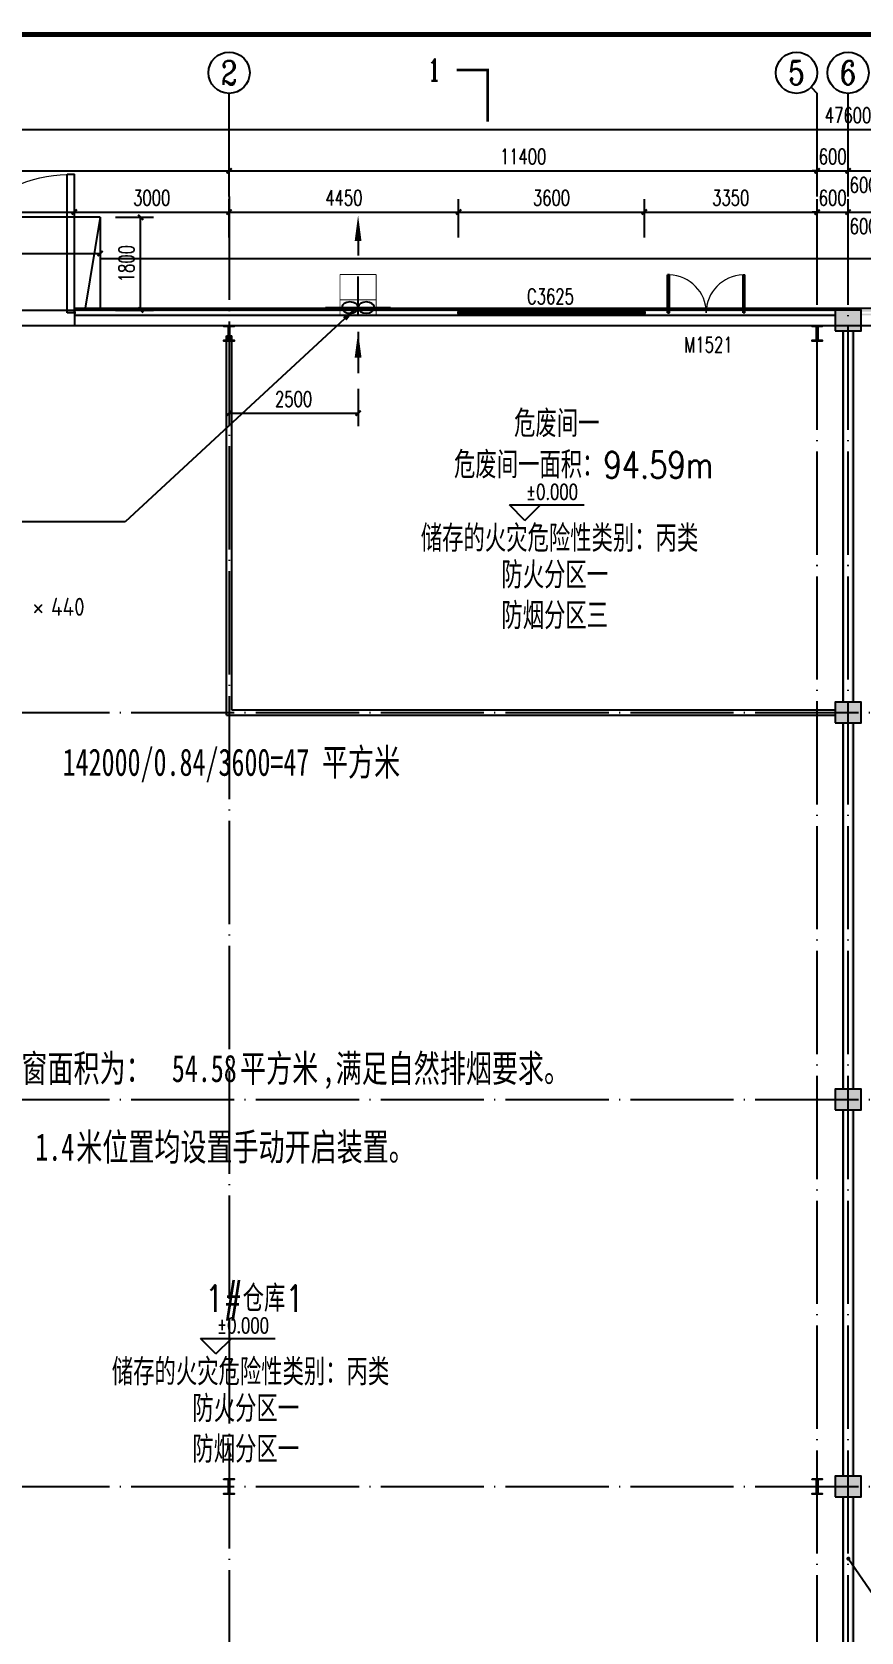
# Model space of a CAD drawing. Extents: x 4689302 to 7068445, y -422737 to 2032183.
# Drawn here: x 4708026 to 4724098, y -395295 to -364287 of the extents above; entities that cross this region are included whole.
import ezdxf
from ezdxf.enums import TextEntityAlignment as Align

# ---------------------------------------------------------------- set-up
doc = ezdxf.new("R2010")
doc.units = 0
doc.header["$LTSCALE"] = 1000
doc.header["$MEASUREMENT"] = 0
doc.linetypes.add('CENTER2', pattern=[1.125, 0.75, -0.125, 0.125, -0.125])
doc.linetypes.add('DOTE', pattern=[2.42, 2, -0.2, 0.02, -0.2])
doc.layers.get('0').update_dxf_attribs({"linetype": 'CONTINUOUS'})
doc.layers.get('Defpoints').update_dxf_attribs({"linetype": 'CONTINUOUS'})
doc.layers.add('_0', color=7, linetype='CONTINUOUS', lineweight=25)
for name, color, linetype in [('AXIS', 3, 'CONTINUOUS'), ('AXIS_TEXT', 7, 'CONTINUOUS'), ('COLUMN', 9, 'CONTINUOUS'), ('DIM_ELEV', 3, 'CONTINUOUS'), ('DIM_LEAD', 3, 'CONTINUOUS'), ('DIM_SYMB', 3, 'CONTINUOUS'), ('DOTE', 252, 'CONTINUOUS'), ('DUCT-排烟中心线', 5, 'CENTER2'), ('DUCT-排烟管', 2, 'CONTINUOUS'), ('DUCT-送风标注', 3, 'CONTINUOUS'), ('Prof', 2, 'CONTINUOUS'), ('PUB_DIM', 3, 'CONTINUOUS'), ('PUB_HATCH', 8, 'CONTINUOUS'), ('PUB_TEXT', 7, 'CONTINUOUS'), ('PUB_TITLE', 4, 'CONTINUOUS'), ('PUB_WALL', 9, 'CONTINUOUS'), ('STAIR', 251, 'CONTINUOUS'), ('TH_DIM', 3, 'CONTINUOUS'), ('TH_TEXT', 7, 'CONTINUOUS'), ('WALL', 251, 'CONTINUOUS'), ('WALL-MOVE', 6, 'CONTINUOUS'), ('WINDOW', 4, 'CONTINUOUS'), ('WINDOW_TEXT', 7, 'CONTINUOUS')]:
    doc.layers.add(name, color=color, linetype=linetype)
doc.styles.add('_HZTXT', font='txt.shx', dxfattribs={"width": 0.8, "bigfont": 'HZTXT.shx'})
doc.styles.add('_TCH_AXIS', font='COMPLEX', dxfattribs={"bigfont": 'GBCBIG'})
doc.styles.add('_TCH_DIM', font='SIMPLEX', dxfattribs={"bigfont": 'GBCBIG'})
doc.styles.add('_TCH_DIM_T3', font='SIMPLEX', dxfattribs={"width": 0.705882, "bigfont": 'GBCBIG'})
doc.styles.add('_TCH_LABEL', font='COMPLEX', dxfattribs={"bigfont": 'GBCBIG'})
doc.styles.add('_TCH_WINDOW', font='SIMPLEX', dxfattribs={"height": 3.5, "bigfont": 'GBCBIG'})
doc.styles.add('COMPLEX', font='COMPLEX')
doc.styles.get("Standard").update_dxf_attribs({"font": 'SCEIE', "bigfont": 'SCEIC'})
doc.styles.add('宋体', font='', dxfattribs={"width": 0.7})
doc.styles.get('宋体').set_extended_font_data('SimSun')
doc.dimstyles.new('_TCH_ARCH&&100', dxfattribs={"dimtxt": 297.5, "dimasz": 100, "dimexe": 250, "dimexo": 300, "dimgap": 126.25, "dimtad": 1, "dimdec": 0, "dimzin": 0, "dimdsep": 46, "dimtxsty": '_TCH_DIM_T3', "dimblk": 'ARCHTICK', "dimcen": 0.09, "dimclrt": 7, "dimazin": 2, "dimtfac": 1, "dimtdec": 0, "dimtix": 1, "dimtmove": 2, "dimatfit": 3, "dimfxl": 0, "dimtolj": 1, "dimtzin": 0, "dimarcsym": 0})

# ---------------------------------------------------------------- blocks, each defined once
blk = doc.blocks.new('_AXISO')
blk.add_circle((0, 0), 0.5)
at = {"layer": 'AXIS_TEXT', "style": 'COMPLEX', "width": 1.041667}
blk.add_attdef('A', text='', height=0.56, dxfattribs=at).set_placement((-0.25, -0.28), (0.25, -0.28), align=Align.FIT)
blk = doc.blocks.new('_ArchTick')
at = {"color": 0, "linetype": 'ByBlock', "const_width": 0.4}
blk.add_lwpolyline([(-0.5, -0.5), (0.5, 0.5)], dxfattribs=at)
blk = doc.blocks.new('*D55')
at = {"layer": 'AXIS', "color": 0, "lineweight": -2}
for p, q in [((4700048, -368272), (4700048, -365927)), ((4700048, -366177), (4747648, -366177)), ((4747648, -368272), (4747648, -365927))]:
    blk.add_line(p, q, dxfattribs=at)
at = {"layer": 'Defpoints', "color": 0}
for p in [(4747648, -366177), (4700048, -368572), (4747648, -368572)]:
    blk.add_point(p, dxfattribs=at)
at = {"layer": 'AXIS', "color": 0, "lineweight": -2, "xscale": 100, "yscale": 100, "zscale": 100, "rotation": 180}
blk.add_blockref('_ArchTick', (4700048, -366177), dxfattribs=at)
at = {"layer": 'AXIS', "color": 0, "lineweight": -2, "xscale": 100, "yscale": 100, "zscale": 100}
blk.add_blockref('_ArchTick', (4747648, -366177), dxfattribs=at)
at = {"layer": 'AXIS', "color": 7, "insert": (4723848, -365902), "char_height": 297.5, "attachment_point": 5, "style": '_TCH_DIM_T3'}
blk.add_mtext('\\A1;47600', dxfattribs=at)
blk = doc.blocks.new('*D56')
at = {"layer": 'AXIS', "color": 0, "lineweight": -2}
for p, q in [((4700348, -367177), (4700348, -366727)), ((4711848, -367177), (4711848, -366727)), ((4700348, -366977), (4711848, -366977))]:
    blk.add_line(p, q, dxfattribs=at)
at = {"layer": 'Defpoints', "color": 0}
for p in [(4711848, -366977), (4700348, -367477), (4711848, -367477)]:
    blk.add_point(p, dxfattribs=at)
at = {"layer": 'AXIS', "color": 0, "lineweight": -2, "xscale": 100, "yscale": 100, "zscale": 100, "rotation": 180}
blk.add_blockref('_ArchTick', (4700348, -366977), dxfattribs=at)
at = {"layer": 'AXIS', "color": 0, "lineweight": -2, "xscale": 100, "yscale": 100, "zscale": 100}
blk.add_blockref('_ArchTick', (4711848, -366977), dxfattribs=at)
at = {"layer": 'AXIS', "color": 7, "insert": (4706098, -366702), "char_height": 297.5, "attachment_point": 5, "style": '_TCH_DIM_T3'}
blk.add_mtext('\\A1;11500', dxfattribs=at)
blk = doc.blocks.new('*D57')
at = {"layer": 'AXIS', "color": 0, "lineweight": -2}
for p, q in [((4711848, -367177), (4711848, -366727)), ((4723248, -367177), (4723248, -366727)), ((4711848, -366977), (4723248, -366977))]:
    blk.add_line(p, q, dxfattribs=at)
at = {"layer": 'Defpoints', "color": 0}
for p in [(4723248, -366977), (4711848, -367477), (4723248, -367477)]:
    blk.add_point(p, dxfattribs=at)
at = {"layer": 'AXIS', "color": 0, "lineweight": -2, "xscale": 100, "yscale": 100, "zscale": 100, "rotation": 180}
blk.add_blockref('_ArchTick', (4711848, -366977), dxfattribs=at)
at = {"layer": 'AXIS', "color": 0, "lineweight": -2, "xscale": 100, "yscale": 100, "zscale": 100}
blk.add_blockref('_ArchTick', (4723248, -366977), dxfattribs=at)
at = {"layer": 'AXIS', "color": 7, "insert": (4717548, -366702), "char_height": 297.5, "attachment_point": 5, "style": '_TCH_DIM_T3'}
blk.add_mtext('\\A1;11400', dxfattribs=at)
blk = doc.blocks.new('*D58')
at = {"layer": 'AXIS', "color": 0, "lineweight": -2}
for p, q in [((4723248, -367177), (4723248, -366727)), ((4723848, -367177), (4723848, -366727)), ((4723248, -366977), (4723148, -366977)), ((4723248, -366977), (4723848, -366977)), ((4723848, -366977), (4723948, -366977))]:
    blk.add_line(p, q, dxfattribs=at)
at = {"layer": 'Defpoints', "color": 0}
for p in [(4723848, -366977), (4723248, -367477), (4723848, -367477)]:
    blk.add_point(p, dxfattribs=at)
at = {"layer": 'AXIS', "color": 0, "lineweight": -2, "xscale": 100, "yscale": 100, "zscale": 100}
blk.add_blockref('_ArchTick', (4723248, -366977), dxfattribs=at)
at = {"layer": 'AXIS', "color": 0, "lineweight": -2, "xscale": 100, "yscale": 100, "zscale": 100, "rotation": 180}
blk.add_blockref('_ArchTick', (4723848, -366977), dxfattribs=at)
at = {"layer": 'AXIS', "color": 7, "insert": (4723548, -366702), "char_height": 297.5, "attachment_point": 5, "style": '_TCH_DIM_T3'}
blk.add_mtext('\\A1;600', dxfattribs=at)
blk = doc.blocks.new('*D59')
at = {"layer": 'AXIS', "color": 0, "lineweight": -2}
for p, q in [((4723848, -367177), (4723848, -366727)), ((4724448, -367177), (4724448, -366727)), ((4723848, -366977), (4724448, -366977))]:
    blk.add_line(p, q, dxfattribs=at)
at = {"layer": 'Defpoints', "color": 0}
for p in [(4724448, -366977), (4723848, -367477), (4724448, -367477)]:
    blk.add_point(p, dxfattribs=at)
at = {"layer": 'AXIS', "color": 0, "lineweight": -2, "xscale": 100, "yscale": 100, "zscale": 100, "rotation": 180}
blk.add_blockref('_ArchTick', (4723848, -366977), dxfattribs=at)
at = {"layer": 'AXIS', "color": 0, "lineweight": -2, "xscale": 100, "yscale": 100, "zscale": 100}
blk.add_blockref('_ArchTick', (4724448, -366977), dxfattribs=at)
at = {"layer": 'AXIS', "color": 7, "insert": (4724148, -367252), "char_height": 297.5, "attachment_point": 5, "style": '_TCH_DIM_T3'}
blk.add_mtext('\\A1;600', dxfattribs=at)
blk = doc.blocks.new('*D139')
at = {"layer": 'Defpoints', "color": 0}
for p in [(4708848, -367777), (4703348, -368572), (4708848, -368572)]:
    blk.add_point(p, dxfattribs=at)
at = {"layer": 'PUB_DIM', "color": 0, "lineweight": -2}
for p, q in [((4703348, -368272), (4703348, -367527)), ((4708848, -368272), (4708848, -367527)), ((4703348, -367777), (4708848, -367777))]:
    blk.add_line(p, q, dxfattribs=at)
at = {"layer": 'PUB_DIM', "color": 0, "lineweight": -2, "xscale": 100, "yscale": 100, "zscale": 100, "rotation": 180}
blk.add_blockref('_ArchTick', (4703348, -367777), dxfattribs=at)
at = {"layer": 'PUB_DIM', "color": 0, "lineweight": -2, "xscale": 100, "yscale": 100, "zscale": 100}
blk.add_blockref('_ArchTick', (4708848, -367777), dxfattribs=at)
at = {"layer": 'PUB_DIM', "color": 7, "insert": (4706098, -367502), "char_height": 297.5, "attachment_point": 5, "style": '_TCH_DIM_T3'}
blk.add_mtext('\\A1;5500', dxfattribs=at)
blk = doc.blocks.new('*D140')
at = {"layer": 'Defpoints', "color": 0}
for p in [(4711848, -367777), (4708848, -368572), (4711848, -368572)]:
    blk.add_point(p, dxfattribs=at)
at = {"layer": 'PUB_DIM', "color": 0, "lineweight": -2}
for p, q in [((4708848, -368272), (4708848, -367527)), ((4711848, -368272), (4711848, -367527)), ((4708848, -367777), (4711848, -367777))]:
    blk.add_line(p, q, dxfattribs=at)
at = {"layer": 'PUB_DIM', "color": 0, "lineweight": -2, "xscale": 100, "yscale": 100, "zscale": 100, "rotation": 180}
blk.add_blockref('_ArchTick', (4708848, -367777), dxfattribs=at)
at = {"layer": 'PUB_DIM', "color": 0, "lineweight": -2, "xscale": 100, "yscale": 100, "zscale": 100}
blk.add_blockref('_ArchTick', (4711848, -367777), dxfattribs=at)
at = {"layer": 'PUB_DIM', "color": 7, "insert": (4710348, -367502), "char_height": 297.5, "attachment_point": 5, "style": '_TCH_DIM_T3'}
blk.add_mtext('\\A1;3000', dxfattribs=at)
blk = doc.blocks.new('*D141')
at = {"layer": 'Defpoints', "color": 0}
for p in [(4716298, -367777), (4711848, -368572), (4716298, -368572)]:
    blk.add_point(p, dxfattribs=at)
at = {"layer": 'PUB_DIM', "color": 0, "lineweight": -2}
for p, q in [((4711848, -368272), (4711848, -367527)), ((4716298, -368272), (4716298, -367527)), ((4711848, -367777), (4716298, -367777))]:
    blk.add_line(p, q, dxfattribs=at)
at = {"layer": 'PUB_DIM', "color": 0, "lineweight": -2, "xscale": 100, "yscale": 100, "zscale": 100, "rotation": 180}
blk.add_blockref('_ArchTick', (4711848, -367777), dxfattribs=at)
at = {"layer": 'PUB_DIM', "color": 0, "lineweight": -2, "xscale": 100, "yscale": 100, "zscale": 100}
blk.add_blockref('_ArchTick', (4716298, -367777), dxfattribs=at)
at = {"layer": 'PUB_DIM', "color": 7, "insert": (4714073, -367502), "char_height": 297.5, "attachment_point": 5, "style": '_TCH_DIM_T3'}
blk.add_mtext('\\A1;4450', dxfattribs=at)
blk = doc.blocks.new('*D142')
at = {"layer": 'Defpoints', "color": 0}
for p in [(4719898, -367777), (4716298, -368572), (4719898, -368572)]:
    blk.add_point(p, dxfattribs=at)
at = {"layer": 'PUB_DIM', "color": 0, "lineweight": -2}
for p, q in [((4716298, -368272), (4716298, -367527)), ((4719898, -368272), (4719898, -367527)), ((4716298, -367777), (4719898, -367777))]:
    blk.add_line(p, q, dxfattribs=at)
at = {"layer": 'PUB_DIM', "color": 0, "lineweight": -2, "xscale": 100, "yscale": 100, "zscale": 100, "rotation": 180}
blk.add_blockref('_ArchTick', (4716298, -367777), dxfattribs=at)
at = {"layer": 'PUB_DIM', "color": 0, "lineweight": -2, "xscale": 100, "yscale": 100, "zscale": 100}
blk.add_blockref('_ArchTick', (4719898, -367777), dxfattribs=at)
at = {"layer": 'PUB_DIM', "color": 7, "insert": (4718098, -367502), "char_height": 297.5, "attachment_point": 5, "style": '_TCH_DIM_T3'}
blk.add_mtext('\\A1;3600', dxfattribs=at)
blk = doc.blocks.new('*D143')
at = {"layer": 'Defpoints', "color": 0}
for p in [(4723248, -367777), (4719898, -368572), (4723248, -368572)]:
    blk.add_point(p, dxfattribs=at)
at = {"layer": 'PUB_DIM', "color": 0, "lineweight": -2}
for p, q in [((4719898, -368272), (4719898, -367527)), ((4723248, -368272), (4723248, -367527)), ((4719898, -367777), (4723248, -367777))]:
    blk.add_line(p, q, dxfattribs=at)
at = {"layer": 'PUB_DIM', "color": 0, "lineweight": -2, "xscale": 100, "yscale": 100, "zscale": 100, "rotation": 180}
blk.add_blockref('_ArchTick', (4719898, -367777), dxfattribs=at)
at = {"layer": 'PUB_DIM', "color": 0, "lineweight": -2, "xscale": 100, "yscale": 100, "zscale": 100}
blk.add_blockref('_ArchTick', (4723248, -367777), dxfattribs=at)
at = {"layer": 'PUB_DIM', "color": 7, "insert": (4721573, -367502), "char_height": 297.5, "attachment_point": 5, "style": '_TCH_DIM_T3'}
blk.add_mtext('\\A1;3350', dxfattribs=at)
blk = doc.blocks.new('*D144')
at = {"layer": 'Defpoints', "color": 0}
for p in [(4723848, -367777), (4723248, -368572), (4723848, -368572)]:
    blk.add_point(p, dxfattribs=at)
at = {"layer": 'PUB_DIM', "color": 0, "lineweight": -2}
for p, q in [((4723248, -368272), (4723248, -367527)), ((4723848, -368272), (4723848, -367527)), ((4723248, -367777), (4723148, -367777)), ((4723248, -367777), (4723848, -367777)), ((4723848, -367777), (4723948, -367777))]:
    blk.add_line(p, q, dxfattribs=at)
at = {"layer": 'PUB_DIM', "color": 0, "lineweight": -2, "xscale": 100, "yscale": 100, "zscale": 100}
blk.add_blockref('_ArchTick', (4723248, -367777), dxfattribs=at)
at = {"layer": 'PUB_DIM', "color": 0, "lineweight": -2, "xscale": 100, "yscale": 100, "zscale": 100, "rotation": 180}
blk.add_blockref('_ArchTick', (4723848, -367777), dxfattribs=at)
at = {"layer": 'PUB_DIM', "color": 7, "insert": (4723548, -367502), "char_height": 297.5, "attachment_point": 5, "style": '_TCH_DIM_T3'}
blk.add_mtext('\\A1;600', dxfattribs=at)
blk = doc.blocks.new('*D145')
at = {"layer": 'Defpoints', "color": 0}
for p in [(4724448, -367777), (4723848, -368572), (4724448, -368572)]:
    blk.add_point(p, dxfattribs=at)
at = {"layer": 'PUB_DIM', "color": 0, "lineweight": -2}
for p, q in [((4723848, -368272), (4723848, -367527)), ((4724448, -368272), (4724448, -367527)), ((4723848, -367777), (4724448, -367777))]:
    blk.add_line(p, q, dxfattribs=at)
at = {"layer": 'PUB_DIM', "color": 0, "lineweight": -2, "xscale": 100, "yscale": 100, "zscale": 100, "rotation": 180}
blk.add_blockref('_ArchTick', (4723848, -367777), dxfattribs=at)
at = {"layer": 'PUB_DIM', "color": 0, "lineweight": -2, "xscale": 100, "yscale": 100, "zscale": 100}
blk.add_blockref('_ArchTick', (4724448, -367777), dxfattribs=at)
at = {"layer": 'PUB_DIM', "color": 7, "insert": (4724148, -368052), "char_height": 297.5, "attachment_point": 5, "style": '_TCH_DIM_T3'}
blk.add_mtext('\\A1;600', dxfattribs=at)
blk = doc.blocks.new('*D157')
at = {"layer": 'Defpoints', "color": 0}
for p in [(4702848, -367877), (4709348, -367877), (4709348, -368578)]:
    blk.add_point(p, dxfattribs=at)
at = {"layer": 'PUB_DIM', "color": 0, "lineweight": -2}
for p, q in [((4702848, -368177), (4702848, -368828)), ((4709348, -368177), (4709348, -368828)), ((4702848, -368578), (4709348, -368578))]:
    blk.add_line(p, q, dxfattribs=at)
at = {"layer": 'PUB_DIM', "color": 0, "lineweight": -2, "xscale": 100, "yscale": 100, "zscale": 100, "rotation": 180}
blk.add_blockref('_ArchTick', (4702848, -368578), dxfattribs=at)
at = {"layer": 'PUB_DIM', "color": 0, "lineweight": -2, "xscale": 100, "yscale": 100, "zscale": 100}
blk.add_blockref('_ArchTick', (4709348, -368578), dxfattribs=at)
at = {"layer": 'PUB_DIM', "color": 7, "insert": (4706098, -368303), "char_height": 297.5, "attachment_point": 5, "style": '_TCH_DIM_T3'}
blk.add_mtext('\\A1;6500', dxfattribs=at)
blk = doc.blocks.new('*D158')
at = {"layer": 'Defpoints', "color": 0}
for p in [(4709348, -367877), (4710133, -367877), (4709348, -369677)]:
    blk.add_point(p, dxfattribs=at)
at = {"layer": 'PUB_DIM', "color": 0, "lineweight": -2}
for p, q in [((4709648, -367877), (4710383, -367877)), ((4710133, -369677), (4710133, -367877)), ((4709648, -369677), (4710383, -369677))]:
    blk.add_line(p, q, dxfattribs=at)
at = {"layer": 'PUB_DIM', "color": 0, "lineweight": -2, "xscale": 100, "yscale": 100, "zscale": 100}
for p, rotation in [((4710133, -367877), 90), ((4710133, -369677), 270)]:
    blk.add_blockref('_ArchTick', p, dxfattribs=dict(at, rotation=rotation))
at = {"layer": 'PUB_DIM', "color": 7, "insert": (4709858, -368777), "char_height": 297.5, "attachment_point": 5, "rotation": 90, "style": '_TCH_DIM_T3'}
blk.add_mtext('\\A1;1800', dxfattribs=at)
blk = doc.blocks.new('$TCHSYS$WIN2D')
for p, q in [((-0.5, 0.5), (0.5, 0.5)), ((-0.5, 0.5), (-0.5, -0.5)), ((0.5, 0.5), (0.5, -0.5)), ((0.5, 0.1667), (-0.5, 0.1667)), ((0.5, -0.1667), (-0.5, -0.1667)), ((-0.5, -0.5), (0.5, -0.5))]:
    blk.add_line(p, q)
blk = doc.blocks.new('$DorLib2D$00000002')
for p, q in [((-0.5, 0), (-0.5, 0.4875)), ((-0.475, 0.4875), (-0.5, 0.4875)), ((-0.475, 0), (-0.475, 0.4875)), ((0.475, 0), (0.475, 0.4875)), ((0.475, 0.4875), (0.5, 0.4875)), ((0.5, 0), (0.5, 0.4875)), ((-0.5, 0), (-0.475, 0)), ((0.5, 0), (0.475, 0))]:
    blk.add_line(p, q)
at = {"lineweight": 13}
for centre, start, end in [((-0.4875, 0), 0, 88.5307), ((0.4875, 0), 91.4693, 180)]:
    blk.add_arc(centre, 0.4875, start, end, dxfattribs=at)
blk = doc.blocks.new('_FZH')
blk.add_lwpolyline([(-0.5, -0.5), (0.5, -0.5), (0.5, 0.5), (-0.5, 0.5)], close=True)
at = {"layer": 'PUB_HATCH'}
blk.add_solid([(-0.5, -0.5), (0.5, -0.5), (-0.5, 0.5), (0.5, 0.5)], dxfattribs=at)
blk = doc.blocks.new('SEF-550')
at = {"color": 2}
blk.add_line((-150, 630, -5400), (-150, -630, -5400), dxfattribs=at)
at = {"color": 2, "const_width": 20, "elevation": -2700}
blk.add_lwpolyline([(-300, 350), (-300, -350)], dxfattribs=at)
for centre in [(-150, 158, -2700), (-150, -157, -2700)]:
    blk.add_ellipse(centre, major_axis=(0, -158), ratio=0.68873)
at = {"layer": 'DIM_LEAD'}
for p, q in [((-1436, 0), (-1159, 0)), ((324, 0), (1123, 0))]:
    blk.add_line(p, q, dxfattribs=at)
for points in [[(-1936, 0, 0, 133, 0), (-1436, 0, 0, 0, 0)], [(324, 0, 0, 133, 0), (824, 0, 0, 0, 0)]]:
    blk.add_lwpolyline(points, format="xyseb", dxfattribs=at)
at = {"layer": 'DUCT-排烟中心线'}
blk.add_line((0, 0), (-790, 0), dxfattribs=at)
at = {"layer": 'DUCT-排烟管', "const_width": 15}
for points in [[(0, 350), (-790, 350)], [(-790, 350), (-790, -350)], [(0, -350), (0, 350)], [(-790, -350), (0, -350)]]:
    blk.add_lwpolyline(points, dxfattribs=at)
blk = doc.blocks.new('*D169')
at = {"layer": 'Defpoints', "color": 0}
for p in [(4711848, -370900), (4714348, -370900), (4714348, -371675)]:
    blk.add_point(p, dxfattribs=at)
at = {"layer": 'TH_DIM', "color": 0, "lineweight": -2}
for p, q in [((4711848, -371200), (4711848, -371925)), ((4714348, -371200), (4714348, -371925)), ((4711848, -371675), (4714348, -371675))]:
    blk.add_line(p, q, dxfattribs=at)
at = {"layer": 'TH_DIM', "color": 0, "lineweight": -2, "xscale": 100, "yscale": 100, "zscale": 100, "rotation": 180}
blk.add_blockref('_ArchTick', (4711848, -371675), dxfattribs=at)
at = {"layer": 'TH_DIM', "color": 0, "lineweight": -2, "xscale": 100, "yscale": 100, "zscale": 100}
blk.add_blockref('_ArchTick', (4714348, -371675), dxfattribs=at)
at = {"layer": 'TH_DIM', "color": 7, "insert": (4713098, -371400), "char_height": 297.5, "attachment_point": 5, "style": '_TCH_DIM_T3'}
blk.add_mtext('\\A1;2500', dxfattribs=at)

msp = doc.modelspace()

# ---------------------------------------------------------------- hatches: boundary and pattern name
at = {"layer": 'Prof', "linetype": 'ByBlock'}
for points in [[(4711857.8, -370260.8), (4711947.8, -370260.8), (4711947.8, -370276.8), (4711747.8, -370276.8), (4711747.8, -370260.8), (4711837.8, -370260.8), (4711837.8, -369992.8), (4711747.8, -369992.8), (4711747.8, -369976.8), (4711947.8, -369976.8), (4711947.8, -369992.8), (4711857.8, -369992.8)], [(4723257.8, -370260.8), (4723347.8, -370260.8), (4723347.8, -370276.8), (4723147.8, -370276.8), (4723147.8, -370260.8), (4723237.8, -370260.8), (4723237.8, -369992.8), (4723147.8, -369992.8), (4723147.8, -369976.8), (4723347.8, -369976.8), (4723347.8, -369992.8), (4723257.8, -369992.8)], [(4711857.8, -392610.8), (4711947.8, -392610.8), (4711947.8, -392626.8), (4711747.8, -392626.8), (4711747.8, -392610.8), (4711837.8, -392610.8), (4711837.8, -392342.8), (4711747.8, -392342.8), (4711747.8, -392326.8), (4711947.8, -392326.8), (4711947.8, -392342.8), (4711857.8, -392342.8)], [(4723257.8, -392610.8), (4723347.8, -392610.8), (4723347.8, -392626.8), (4723147.8, -392626.8), (4723147.8, -392610.8), (4723237.8, -392610.8), (4723237.8, -392342.8), (4723147.8, -392342.8), (4723147.8, -392326.8), (4723347.8, -392326.8), (4723347.8, -392342.8), (4723257.8, -392342.8)]]:
    msp.add_hatch(color=256, dxfattribs=at).paths.add_polyline_path(points)
at = {"layer": 'PUB_WALL'}
for color, points in [(256, [(4716297.8, -369676.8), (4708847.8, -369676.8), (4708877.8, -369706.8), (4716267.8, -369706.8)]), (256, [(4708847.8, -369676.8), (4708847.8, -369776.8), (4708877.8, -369746.8), (4708877.8, -369706.8)]), (256, [(4708847.8, -369776.8), (4716297.8, -369776.8), (4716267.8, -369746.8), (4708877.8, -369746.8)]), (256, [(4716297.8, -369776.8), (4716297.8, -369676.8), (4716267.8, -369706.8), (4716267.8, -369746.8)]), (256, [(4723597.8, -369706.8), (4723597.8, -369676.8), (4719897.8, -369676.8), (4719927.8, -369706.8)]), (256, [(4719897.8, -369676.8), (4719897.8, -369776.8), (4719927.8, -369746.8), (4719927.8, -369706.8)]), (256, [(4723597.8, -369776.8), (4723597.8, -369746.8), (4719927.8, -369746.8), (4719897.8, -369776.8)]), (0, [(4724097.8, -369676.8), (4723597.8, -369676.8), (4723637.8, -369716.8), (4724057.8, -369716.8)]), (0, [(4723597.8, -369676.8), (4723597.8, -370076.8), (4723637.8, -370036.8), (4723637.8, -369716.8)]), (0, [(4724097.8, -370076.8), (4724097.8, -369676.8), (4724057.8, -369716.8), (4724057.8, -370036.8)]), (256, [(4724097.8, -369676.8), (4724097.8, -369706.8), (4727767.8, -369706.8), (4727797.8, -369676.8)]), (256, [(4724097.8, -369746.8), (4724097.8, -369776.8), (4727797.8, -369776.8), (4727767.8, -369746.8)]), (256, [(4711797.8, -377526.8), (4711797.8, -370176.8), (4711817.8, -370176.8), (4711817.8, -377506.8)]), (256, [(4711797.8, -370176.8), (4711897.8, -370176.8), (4711897.8, -370196.8), (4711797.8, -370196.8)]), (256, [(4711897.8, -377426.8), (4711897.8, -370176.8), (4711877.8, -370176.8), (4711877.8, -377446.8)]), (0, [(4723597.8, -370076.8), (4724097.8, -370076.8), (4724057.8, -370036.8), (4723637.8, -370036.8)]), (0, [(4723747.8, -377276.8), (4723787.8, -377276.8), (4723787.8, -370076.8), (4723747.8, -370076.8)]), (0, [(4723907.8, -377276.8), (4723947.8, -377276.8), (4723947.8, -370076.8), (4723907.8, -370076.8)]), (0, [(4724097.8, -377276.8), (4723597.8, -377276.8), (4723637.8, -377316.8), (4724057.8, -377316.8)]), (0, [(4723597.8, -377276.8), (4723597.8, -377676.8), (4723637.8, -377636.8), (4723637.8, -377316.8)]), (0, [(4724097.8, -377676.8), (4724097.8, -377276.8), (4724057.8, -377316.8), (4724057.8, -377636.8)]), (256, [(4711797.8, -377526.8), (4723597.8, -377526.8), (4723597.8, -377506.8), (4711817.8, -377506.8)]), (256, [(4711897.8, -377426.8), (4711877.8, -377446.8), (4723597.8, -377446.8), (4723597.8, -377426.8)]), (0, [(4723597.8, -377676.8), (4724097.8, -377676.8), (4724057.8, -377636.8), (4723637.8, -377636.8)]), (0, [(4723747.8, -384776.8), (4723787.8, -384776.8), (4723787.8, -377676.8), (4723747.8, -377676.8)]), (0, [(4723907.8, -384776.8), (4723947.8, -384776.8), (4723947.8, -377676.8), (4723907.8, -377676.8)]), (0, [(4724097.8, -384776.8), (4723597.8, -384776.8), (4723637.8, -384816.8), (4724057.8, -384816.8)]), (0, [(4723597.8, -384776.8), (4723597.8, -385176.8), (4723637.8, -385136.8), (4723637.8, -384816.8)]), (0, [(4724097.8, -385176.8), (4724097.8, -384776.8), (4724057.8, -384816.8), (4724057.8, -385136.8)]), (0, [(4723597.8, -385176.8), (4724097.8, -385176.8), (4724057.8, -385136.8), (4723637.8, -385136.8)]), (0, [(4723747.8, -392276.8), (4723787.8, -392276.8), (4723787.8, -385176.8), (4723747.8, -385176.8)]), (0, [(4723907.8, -392276.8), (4723947.8, -392276.8), (4723947.8, -385176.8), (4723907.8, -385176.8)]), (0, [(4724097.8, -392276.8), (4723597.8, -392276.8), (4723637.8, -392316.8), (4724057.8, -392316.8)]), (0, [(4723597.8, -392276.8), (4723597.8, -392676.8), (4723637.8, -392636.8), (4723637.8, -392316.8)]), (0, [(4724097.8, -392676.8), (4724097.8, -392276.8), (4724057.8, -392316.8), (4724057.8, -392636.8)]), (0, [(4723597.8, -392676.8), (4724097.8, -392676.8), (4724057.8, -392636.8), (4723637.8, -392636.8)]), (0, [(4723747.8, -399776.8), (4723787.8, -399776.8), (4723787.8, -392676.8), (4723747.8, -392676.8)]), (0, [(4723907.8, -399776.8), (4723947.8, -399776.8), (4723947.8, -392676.8), (4723907.8, -392676.8)])]:
    msp.add_hatch(color=color, dxfattribs=at).paths.add_polyline_path(points)

# ---------------------------------------------------------------- linework, layer by layer
at = {"layer": '_0', "color": 0}
for p, q in [((4708847.8, -369636.8), (4708847.8, -369676.8)), ((4708847.8, -369776.8), (4708847.8, -369976.8))]:
    msp.add_line(p, q, dxfattribs=at)
for points in [[(4708847.8, -369636.8), (4738847.8, -369636.8)], [(4708847.8, -369976.8), (4738847.8, -369976.8)]]:
    msp.add_lwpolyline(points, dxfattribs=at)
at = {"layer": 'AXIS', "color": 0}
for p, q in [((4711847.8, -367476.8), (4711847.8, -365476.8)), ((4723130.6, -365359.6), (4723247.8, -365476.8)), ((4723247.8, -367476.8), (4723247.8, -365476.8)), ((4723847.8, -367476.8), (4723847.8, -365476.8))]:
    msp.add_line(p, q, dxfattribs=at)
at = {"layer": 'DIM_ELEV'}
for p, q in [((4717582.1, -373753.4), (4717282.1, -373453.4)), ((4717282.1, -373453.4), (4718732.1, -373453.4)), ((4717582.1, -373753.4), (4717882.1, -373453.4)), ((4711592, -389907.3), (4711292, -389607.3)), ((4711292, -389607.3), (4712742, -389607.3)), ((4711592, -389907.3), (4711892, -389607.3))]:
    msp.add_line(p, q, dxfattribs=at)
at = {"layer": 'DIM_LEAD'}
msp.add_line((4723854, -393875.9), (4724802.2, -395254.8), dxfattribs=at)
at = {"layer": 'DIM_LEAD', "const_width": 40}
msp.add_lwpolyline([(4723842.6, -393859.4, 1), (4723865.3, -393892.4, 1)], format="xyb", close=True, dxfattribs=at)
at = {"layer": 'DIM_SYMB', "color": 0, "const_width": 50}
msp.add_lwpolyline([(4716259.8, -365024.3), (4716859.8, -365024.3), (4716859.8, -366024.3)], dxfattribs=at)
at = {"layer": 'DOTE', "linetype": 'DOTE'}
for p, q in [((4711847.8, -367476.8), (4711847.8, -417976.8)), ((4723247.8, -417976.8), (4723247.8, -367476.8)), ((4723847.8, -417976.8), (4723847.8, -367476.8)), ((4697847.8, -369976.8), (4749847.8, -369976.8)), ((4697847.8, -377476.8), (4749847.8, -377476.8)), ((4697847.8, -384976.8), (4749847.8, -384976.8)), ((4697847.8, -392476.8), (4749847.8, -392476.8))]:
    msp.add_line(p, q, dxfattribs=at)
at = {"layer": 'DUCT-送风标注'}
for p, q in [((4714346.1, -369608.9), (4709833.9, -373781.9)), ((4714346.1, -369608.9), (4709833.9, -373781.9)), ((4709833.9, -373781.9), (4704740.2, -373781.9))]:
    msp.add_line(p, q, dxfattribs=at)
msp.add_lwpolyline([(4714346.1, -369608.9, 0, 93.3, 0), (4714089.1, -369846.5, 0, 0, 0)], format="xyseb", dxfattribs=at)
msp.add_lwpolyline([(4714346.1, -369608.9, 0, 93.3, 0), (4714089.1, -369846.5, 0, 0, 0)], format="xyseb", dxfattribs=at)
at = {"layer": 'Prof', "linetype": 'ByBlock'}
for points in [[(4711747.8, -369976.8), (4711947.8, -369976.8), (4711947.8, -369992.8), (4711857.8, -369992.8), (4711857.8, -370260.8), (4711947.8, -370260.8), (4711947.8, -370276.8), (4711747.8, -370276.8), (4711747.8, -370260.8), (4711837.8, -370260.8), (4711837.8, -369992.8), (4711747.8, -369992.8)], [(4723147.8, -369976.8), (4723347.8, -369976.8), (4723347.8, -369992.8), (4723257.8, -369992.8), (4723257.8, -370260.8), (4723347.8, -370260.8), (4723347.8, -370276.8), (4723147.8, -370276.8), (4723147.8, -370260.8), (4723237.8, -370260.8), (4723237.8, -369992.8), (4723147.8, -369992.8)], [(4711747.8, -392326.8), (4711947.8, -392326.8), (4711947.8, -392342.8), (4711857.8, -392342.8), (4711857.8, -392610.8), (4711947.8, -392610.8), (4711947.8, -392626.8), (4711747.8, -392626.8), (4711747.8, -392610.8), (4711837.8, -392610.8), (4711837.8, -392342.8), (4711747.8, -392342.8)], [(4723147.8, -392326.8), (4723347.8, -392326.8), (4723347.8, -392342.8), (4723257.8, -392342.8), (4723257.8, -392610.8), (4723347.8, -392610.8), (4723347.8, -392626.8), (4723147.8, -392626.8), (4723147.8, -392610.8), (4723237.8, -392610.8), (4723237.8, -392342.8), (4723147.8, -392342.8)]]:
    msp.add_lwpolyline(points, close=True, dxfattribs=at)
at = {"layer": 'PUB_TITLE', "color": 4, "const_width": 100}
msp.add_lwpolyline([(4691807.2, -421737.3), (4772407.2, -421737.3), (4772407.2, -364337.3), (4691807.2, -364337.3)], close=True, dxfattribs=at)
at = {"layer": 'STAIR'}
for q in [(4702847.8, -367876.8), (4709047.8, -369676.8), (4709347.8, -369676.8)]:
    msp.add_line((4709347.8, -367876.8), q, dxfattribs=at)
msp.add_lwpolyline([(4709347.8, -368676.8), (4738347.8, -368676.8)], dxfattribs=at)
at = {"layer": 'WALL', "color": 0}
for p, q in [((4723747.8, -370076.8), (4723747.8, -377276.8)), ((4723947.8, -370076.8), (4723947.8, -377276.8)), ((4723747.8, -377676.8), (4723747.8, -384776.8)), ((4723947.8, -377676.8), (4723947.8, -384776.8)), ((4723747.8, -385176.8), (4723747.8, -392276.8)), ((4723947.8, -385176.8), (4723947.8, -392276.8)), ((4723747.8, -392676.8), (4723747.8, -399776.8)), ((4723947.8, -392676.8), (4723947.8, -399776.8))]:
    msp.add_line(p, q, dxfattribs=at)
at = {"layer": 'WALL-MOVE'}
for p, q in [((4716297.8, -369676.8), (4708847.8, -369676.8)), ((4708847.8, -369676.8), (4708847.8, -369776.8)), ((4708847.8, -369776.8), (4716297.8, -369776.8)), ((4716297.8, -369776.8), (4716297.8, -369676.8)), ((4723597.8, -369676.8), (4719897.8, -369676.8)), ((4719897.8, -369676.8), (4719897.8, -369776.8)), ((4719897.8, -369776.8), (4723597.8, -369776.8)), ((4711797.8, -377526.8), (4711797.8, -370176.8)), ((4711797.8, -370176.8), (4711897.8, -370176.8)), ((4711897.8, -377426.8), (4711897.8, -370176.8)), ((4711797.8, -377526.8), (4723597.8, -377526.8)), ((4711897.8, -377426.8), (4723597.8, -377426.8))]:
    msp.add_line(p, q, dxfattribs=at)
at = {"layer": 'WINDOW'}
msp.add_line((4703347.8, -369676.8), (4708847.8, -369676.8), dxfattribs=at)

# ---------------------------------------------------------------- block references
at = {"xscale": -1, "rotation": 90}
msp.add_blockref('SEF-550', (4714348.2, -369776.8), dxfattribs=at)
at = {"layer": 'AXIS', "color": 0}
ref = msp.add_blockref('_AXISO', (4711847.8, -365076.8), dxfattribs=dict(at, xscale=800, yscale=800, zscale=800))
ref.add_attrib('A', '2', dxfattribs={"layer": 'AXIS_TEXT', "color": 0, "height": 465.9, "style": '_TCH_AXIS'}).set_placement((4711692.5, -365309.8), (4712003.1, -365309.8), align=Align.FIT)
ref = msp.add_blockref('_AXISO', (4722847.8, -365076.8), dxfattribs=dict(at, xscale=800, yscale=800, zscale=800))
ref.add_attrib('A', '5', dxfattribs={"layer": 'AXIS_TEXT', "color": 0, "height": 465.9, "style": '_TCH_AXIS'}).set_placement((4722692.5, -365309.8), (4723003.1, -365309.8), align=Align.FIT)
ref = msp.add_blockref('_AXISO', (4723847.8, -365076.8), dxfattribs=dict(at, xscale=800, yscale=800, zscale=800))
ref.add_attrib('A', '6', dxfattribs={"layer": 'AXIS_TEXT', "color": 0, "height": 465.9, "style": '_TCH_AXIS'}).set_placement((4723692.5, -365309.8), (4724003.1, -365309.8), align=Align.FIT)
at = {"layer": 'COLUMN', "color": 0, "xscale": 500, "yscale": 400, "zscale": 400}
for p in [(4723847.8, -369876.8), (4723847.8, -377476.8), (4723847.8, -384976.8), (4723847.8, -392476.8)]:
    msp.add_blockref('_FZH', p, dxfattribs=at)
at = {"layer": 'WINDOW'}
ref = msp.add_blockref('$DorLib2D$00000002', (4706097.8, -369726.8), dxfattribs=dict(at, xscale=-5500, yscale=5500, zscale=-5500))
ref.add_attrib('A', 'M5550', (4705607.8, -370474.5), dxfattribs={"layer": 'WINDOW_TEXT', "height": 297.5, "style": '_TCH_WINDOW', "width": 0.705882})
ref = msp.add_blockref('$TCHSYS$WIN2D', (4718097.8, -369726.8), dxfattribs=dict(at, xscale=3600, yscale=-100, zscale=3600))
ref.add_attrib('A', 'C3625', (4717622.8, -369560.5), dxfattribs={"layer": 'WINDOW_TEXT', "height": 297.5, "style": '_TCH_WINDOW', "width": 0.705882})
ref = msp.add_blockref('$DorLib2D$00000002', (4721097.8, -369726.8), dxfattribs=dict(at, xscale=1500, yscale=1500, zscale=1500))
ref.add_attrib('A', 'M1521', (4720672.8, -370495.8), dxfattribs={"layer": 'WINDOW_TEXT', "height": 297.5, "style": '_TCH_WINDOW', "width": 0.705882})

# ---------------------------------------------------------------- texts
at = {"layer": 'DUCT-送风标注', "color": 7}
for s, p in [('×', (4708045.2, -375601.9)), ('440', (4708395.2, -375601.9))]:
    msp.add_text(s, height=350, dxfattribs=at).set_placement(p)
at = {"layer": 'PUB_DIM', "style": '_HZTXT', "width": 0.8}
for s, height, p in [('危废间一', 517.24, (4717372.4, -372136.4)), ('危废间一面积：94.59m', 517.241, (4716207.7, -372936.4)), ('储存的火灾危险性类别：丙类', 517.241, (4715563.6, -374361.4)), ('防火分区一', 517.24, (4717126.3, -375071.7)), ('防烟分区三', 517.24, (4717126.3, -375859.7)), ('1#仓库1', 517.24, (4711382.3, -389090.4)), ('储存的火灾危险性类别：丙类', 517.241, (4709573.6, -390515.4)), ('防火分区一', 517.24, (4711136.2, -391225.6)), ('防烟分区一', 517.24, (4711136.2, -392013.7))]:
    msp.add_text(s, height=height, dxfattribs=at).set_placement(p)
at = {"layer": 'PUB_TEXT', "color": 0, "style": '_TCH_LABEL', "width": 0.705882}
msp.add_text('1', height=425, dxfattribs=at).set_placement((4715695.5, -365236.8))
at = {"layer": 'PUB_TEXT', "style": '_TCH_DIM', "width": 0.705882}
for p in [(4717602.1, -373348.4), (4711612, -389502.3)]:
    msp.add_text('%%P0.000', height=297.5, dxfattribs=at).set_placement(p)
at = {"layer": 'TH_TEXT', "color": 1, "style": '宋体', "width": 0.7}
for s, height, p in [('142000/0.84/3600=47', 528.692, (4708620.6, -378702.4)), ('平方米', 528.69, (4713648.7, -378702.4)), ('经核算储烟仓内可开启外窗面积为：', 528.692, (4702269.2, -384636.5)), ('54.58', 528.69, (4710737.7, -384636.5)), ('平方米', 528.69, (4712060.9, -384636.5)), ('满足自然排烟要求。', 528.69, (4713913.4, -384636.5)), (',', 528.7, (4713648.7, -384636.5)), ('1.4', 528.69, (4708091.3, -386160.1)), ('米位置均设置手动开启装置。', 528.692, (4708885.2, -386160.1))]:
    msp.add_text(s, height=height, dxfattribs=at).set_placement(p)

# ---------------------------------------------------------------- dimensions: what is measured, and where the dimension line sits
at = {"layer": 'AXIS', "color": 0}
for p1, p2, distance, picture, middle in [((4700047.8, -368571.8), (4747647.8, -368571.8), 2395, '*D55', (4723847.8, -365901.8)), ((4700347.8, -367476.8), (4711847.8, -367476.8), 500, '*D56', (4706097.8, -366701.8)), ((4711847.8, -367476.8), (4723247.8, -367476.8), 500, '*D57', (4717547.8, -366701.8)), ((4723247.8, -367476.8), (4723847.8, -367476.8), 500, '*D58', (4723547.8, -366701.8))]:
    dim = msp.add_aligned_dim(p1=p1, p2=p2, distance=distance, dimstyle='_TCH_ARCH&&100', dxfattribs=at)
    dim.commit()
    dim.dimension.update_dxf_attribs({"geometry": picture, "text_midpoint": middle})
dim = msp.add_linear_dim(base=(4724447.8, -366976.8), p1=(4723847.8, -367476.8), p2=(4724447.8, -367476.8), angle=360, dimstyle='_TCH_ARCH&&100', dxfattribs=at)
dim.commit()
dim.dimension.update_dxf_attribs({"geometry": '*D59', "text_midpoint": (4724147.8, -367251.8), "dimtype": 129})
at = {"layer": 'PUB_DIM', "color": 0}
for p1, p2, distance, picture, middle in [((4703347.8, -368571.8), (4708847.8, -368571.8), 795, '*D139', (4706097.8, -367501.8)), ((4708847.8, -368571.8), (4711847.8, -368571.8), 795, '*D140', (4710347.8, -367501.8)), ((4711847.8, -368571.8), (4716297.8, -368571.8), 795, '*D141', (4714072.8, -367501.8)), ((4716297.8, -368571.8), (4719897.8, -368571.8), 795, '*D142', (4718097.8, -367501.8)), ((4719897.8, -368571.8), (4723247.8, -368571.8), 795, '*D143', (4721572.8, -367501.8)), ((4723247.8, -368571.8), (4723847.8, -368571.8), 795, '*D144', (4723547.8, -367501.8)), ((4702847.8, -367876.8), (4709347.8, -367876.8), -701.4, '*D157', (4706097.8, -368303.2)), ((4709347.8, -369676.8), (4709347.8, -367876.8), -784.9, '*D158', (4709857.7, -368776.8))]:
    dim = msp.add_aligned_dim(p1=p1, p2=p2, distance=distance, dimstyle='_TCH_ARCH&&100', dxfattribs=at)
    dim.commit()
    dim.dimension.update_dxf_attribs({"geometry": picture, "text_midpoint": middle})
dim = msp.add_linear_dim(base=(4724447.8, -367776.8), p1=(4723847.8, -368571.8), p2=(4724447.8, -368571.8), angle=0, dimstyle='_TCH_ARCH&&100', dxfattribs=at)
dim.commit()
dim.dimension.update_dxf_attribs({"geometry": '*D145', "text_midpoint": (4724147.8, -368051.8), "dimtype": 129})
at = {"layer": 'TH_DIM', "color": 0}
dim = msp.add_aligned_dim(p1=(4711847.8, -370899.5), p2=(4714348.2, -370899.5), distance=-775.4, dimstyle='_TCH_ARCH&&100', dxfattribs=at)
dim.commit()
dim.dimension.update_dxf_attribs({"geometry": '*D169', "text_midpoint": (4713098, -371399.9)})

doc.saveas('drawing.dxf')
